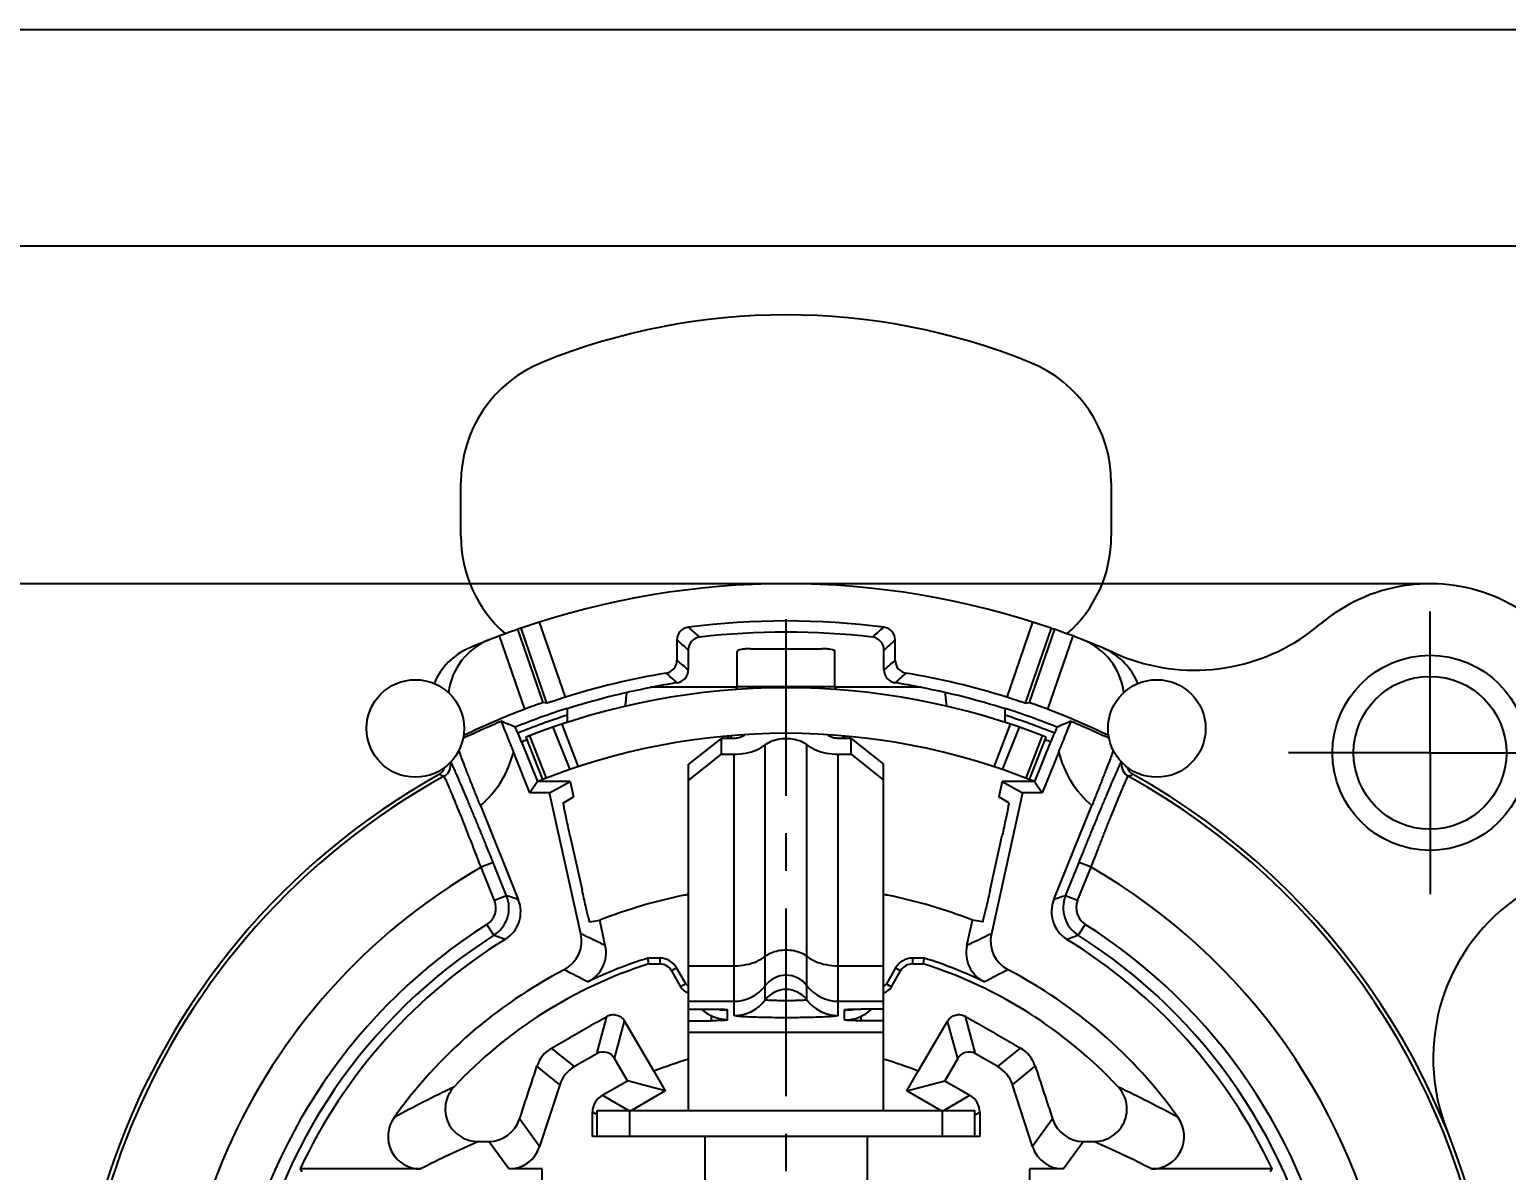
# Model space of a CAD drawing. Header units: millimetres. Extents: x 0 to 420, y 0 to 297.
# Drawn here: x 35.1 to 103.2, y 244.4 to 297 of the extents above; entities that cross this region are included whole.
import ezdxf

# ---------------------------------------------------------------- set-up
doc = ezdxf.new("R2010")
doc.units = ezdxf.units.MM
doc.header["$LTSCALE"] = 23.1
doc.linetypes.add('CENTER', pattern=[0.6, 0.375, -0.075, 0.075, -0.075])
doc.layers.get('0').update_dxf_attribs({"linetype": 'CONTINUOUS'})
for name, color, linetype in [('AUSFORMSCHRAEGEN', 7, 'CONTINUOUS'), ('BEZUGSACHSEN', 7, 'CONTINUOUS'), ('KANTENFASEN', 7, 'CONTINUOUS'), ('RUNDUNGEN', 7, 'CONTINUOUS'), ('ZEICHNUNGSBEMASSUNGEN', 7, 'CONTINUOUS')]:
    doc.layers.add(name, color=color, linetype=linetype)
doc.styles.get("Standard").update_dxf_attribs({"font": 'txt', "width": 0.7})
doc.dimstyles.new('DIMSTYLE_4', dxfattribs={"dimtxt": 3.5, "dimasz": 3.5, "dimexe": 0.18, "dimexo": 0.0625, "dimgap": 0.09, "dimtad": 1, "dimdec": 4, "dimlfac": 0.333333, "dimdsep": 46, "dimtxsty": 'STANDARD', "dimblk": '_FILLED', "dimblk1": '_FILLED', "dimblk2": '_FILLED', "dimcen": 0.09, "dimclrt": 5, "dimadec": 0, "dimazin": 0, "dimtp": 0.2, "dimtm": 0.2, "dimtfac": 1, "dimtdec": 4, "dimtofl": 0, "dimtmove": 0, "dimatfit": 3, "dimldrblk": '_FILLED', "dimfxl": 1, "dimtolj": 1, "dimarcsym": 0})

# ---------------------------------------------------------------- blocks, each defined once
blk = doc.blocks.new('_FILLED')
at = {"color": 0, "linetype": 'BYBLOCK'}
blk.add_solid([(0, 0), (-1, 0.125), (-1, -0.125)], dxfattribs=at)
blk = doc.blocks.new('*D18')
at = {"layer": 'ZEICHNUNGSBEMASSUNGEN', "color": 2, "linetype": 'CONTINUOUS'}
for p, q in [((107.501, 263.63), (107.501, 175.403)), ((32.501, 204.23), (32.501, 175.403)), ((32.501, 176.903), (70.001, 176.903)), ((107.501, 176.903), (70.001, 176.903))]:
    blk.add_line(p, q, dxfattribs=at)
at = {"layer": 'ZEICHNUNGSBEMASSUNGEN', "color": 2, "linetype": 'CONTINUOUS', "xscale": 3.5, "yscale": 3.5, "zscale": 3.5, "rotation": 180}
blk.add_blockref('_FILLED', (32.501, 176.903), dxfattribs=at)
at = {"layer": 'ZEICHNUNGSBEMASSUNGEN', "color": 2, "linetype": 'CONTINUOUS', "xscale": 3.5, "yscale": 3.5, "zscale": 3.5}
blk.add_blockref('_FILLED', (107.501, 176.903), dxfattribs=at)
at = {"layer": 'ZEICHNUNGSBEMASSUNGEN', "color": 5, "linetype": 'CONTINUOUS', "insert": (66.599, 181.309), "char_height": 3.5, "width": 22, "attachment_point": 2, "line_spacing_factor": 0.9}
blk.add_mtext('\\Q15.0;25{\\Ftxt.shx;\\W1.000000;\\H3.500000; }[.984]', dxfattribs=at)
blk = doc.blocks.new('*D19')
at = {"layer": 'ZEICHNUNGSBEMASSUNGEN', "color": 2, "linetype": 'CONTINUOUS'}
for p, q in [((99.701, 271.43), (23.889, 271.43)), ((25.389, 271.43), (25.389, 233.93)), ((25.389, 196.43), (25.389, 233.93)), ((40.301, 196.43), (23.889, 196.43))]:
    blk.add_line(p, q, dxfattribs=at)
at = {"layer": 'ZEICHNUNGSBEMASSUNGEN', "color": 2, "linetype": 'CONTINUOUS', "xscale": 3.5, "yscale": 3.5, "zscale": 3.5}
for p, rotation in [((25.389, 271.43), 90), ((25.389, 196.43), 270)]:
    blk.add_blockref('_FILLED', p, dxfattribs=dict(at, rotation=rotation))
at = {"layer": 'ZEICHNUNGSBEMASSUNGEN', "color": 5, "linetype": 'CONTINUOUS', "insert": (20.984, 234.564), "char_height": 3.5, "width": 22, "attachment_point": 2, "rotation": 90, "line_spacing_factor": 0.9}
blk.add_mtext('\\Q15.0;25{\\Ftxt.shx;\\W1.000000;\\H3.500000; }[.984]', dxfattribs=at)

msp = doc.modelspace()

# ---------------------------------------------------------------- linework, layer by layer
at = {"color": 7, "linetype": 'CONTINUOUS'}
for p, q in [((0, 297), (420, 297)), ((410, 287), (12.5, 287)), ((55.00121, 273.63396), (55.00121, 276.08255)), ((85.00121, 276.08255), (85.00121, 273.63396)), ((67.29512, 264.40619), (67.29651, 264.30516)), ((72.7059, 264.29598), (72.70712, 264.39966)), ((65.50121, 247.13029), (65.50121, 253.80722)), ((74.50121, 247.13029), (74.50121, 253.80722)), ((65.50121, 251.8097), (66.55121, 251.8097)), ((74.50121, 251.8097), (73.45121, 251.8097)), ((65.50121, 251.27164), (66.55121, 251.27164)), ((74.50121, 251.27164), (73.45121, 251.27164)), ((61.29119, 245.93029), (61.29119, 247.13029)), ((61.29137, 247.13029), (78.71104, 247.13029)), ((78.71122, 245.93029), (78.71122, 247.13029)), ((73.75121, 245.93029), (66.25121, 245.93029))]:
    msp.add_line(p, q, dxfattribs=at)
at = {"color": 9, "linetype": 'CONTINUOUS'}
for p, q in [((67.75121, 266.69261), (72.25121, 266.69261)), ((69.04121, 252.23304), (69.04121, 264.00378)), ((70.96121, 252.23304), (70.96121, 264.00378)), ((67.60121, 251.51373), (67.60121, 263.56547)), ((72.40121, 251.51373), (72.40121, 263.56547)), ((65.50121, 253.80722), (67.60121, 253.80722)), ((72.40121, 253.80722), (74.50121, 253.80722)), ((65.50121, 252.16802), (67.60121, 252.16802)), ((72.40121, 252.16802), (74.50121, 252.16802)), ((66.55121, 251.50356), (66.55121, 251.27164)), ((67.10243, 251.76585), (67.10607, 251.79888)), ((67.30121, 251.30435), (67.30121, 251.77699)), ((72.70121, 251.30435), (72.70121, 251.77699)), ((72.89999, 251.76585), (72.89641, 251.79888)), ((73.45121, 251.47153), (73.45121, 251.27164)), ((74.50121, 250.72858), (65.50121, 250.72858)), ((62.79119, 245.93029), (62.79119, 247.13029)), ((77.21122, 245.93029), (77.21122, 247.13029))]:
    msp.add_line(p, q, dxfattribs=at)
at = {"color": 7, "linetype": 'CONTINUOUS'}
for centre, radius, start, end in [((70.00121, 253.83396), 30, 67.9756872, 112.0243128), ((61.00121, 276.08255), 6, 112.0243128, 180), ((79.00121, 276.08255), 6, 0, 67.9756872), ((61.00121, 273.63396), 6, 180, 228.8271455), ((79.00121, 273.63396), 6, 311.1728545, 360), ((59.59959, 265.11303), 0.3, 342.1027847, 360), ((80.40283, 265.11303), 0.3, 180, 197.8974494), ((67.08536, 264.13849), 0.43341, 21.5750822, 28.772333), ((73.5796, 264.26597), 0.89882, 176.0763888, 178.0797818), ((67.30064, 253.13726), 1.80013, 227.5448514, 247.5270902), ((67.21259, 253.53173), 1.76931, 257.2901089, 266.4303252), ((72.70176, 253.10461), 1.80014, 269.9988425, 313.9389714), ((72.78972, 253.53222), 1.76981, 273.5722023, 282.7099822)]:
    msp.add_arc(centre, radius, start, end, dxfattribs=at)
at = {"color": 9, "linetype": 'CONTINUOUS'}
for centre, radius, start, end in [((67.60154, 253.96841), 1.80038, 269.9894161, 323.0962763), ((70.00121, 252.16621), 1.20069, 36.9126672, 143.0873328), ((72.40106, 253.96877), 1.80076, 216.9094133, 270.0048899), ((67.60145, 253.31431), 1.80058, 269.9921693, 323.0930146), ((70.00104, 251.51219), 1.20039, 36.9069862, 143.0930138), ((72.40096, 253.31431), 1.80058, 216.9069854, 270.0078307)]:
    msp.add_arc(centre, radius, start, end, dxfattribs=at)
at = {"color": 7, "linetype": 'CONTINUOUS'}
for points in [[(67.33221, 264.2932), (67.31794, 264.35439), (67.30468, 264.41569), (67.36062, 264.42321)], [(67.42284, 264.40339), (67.43967, 264.38966), (67.45369, 264.36818), (67.46526, 264.34711)], [(72.68787, 264.40925), (72.68799, 264.38169), (72.68477, 264.35478), (72.68288, 264.32747)]]:
    msp.add_open_spline(points, degree=3, dxfattribs=at)
for points, knots in [([(68.08121, 264.44209), (68.0414, 264.40978), (67.9454, 264.35515), (67.78136, 264.30695), (67.66232, 264.29598), (67.60121, 264.29598)], [0, 0, 0, 0, 0.30166569, 0.64040344, 1, 1, 1, 1]), ([(72.40121, 264.29598), (72.3401, 264.29598), (72.22105, 264.30695), (72.05702, 264.35515), (71.96101, 264.40978), (71.92121, 264.44209)], [0, 0, 0, 0, 0.35959656, 0.69833431, 1, 1, 1, 1]), ([(72.63594, 264.29601), (72.6327, 264.3262), (72.62815, 264.36584), (72.62268, 264.40535), (72.62132, 264.41479)], [0, 0, 0, 0, 0.76105405, 1, 1, 1, 1]), ([(67.60121, 263.56547), (67.78455, 263.56626), (68.14156, 263.59816), (68.63414, 263.7426), (68.9211, 263.90771), (69.04121, 264.00378)], [0, 0, 0, 0, 0.35959656, 0.69833431, 1, 1, 1, 1]), ([(69.04121, 264.00378), (69.12128, 264.06782), (69.31257, 264.17795), (69.64106, 264.27396), (70.00121, 264.30732), (70.36136, 264.27396), (70.68985, 264.17795), (70.88114, 264.06782), (70.96121, 264.00378)], [0, 0, 0, 0, 0.15083284, 0.32020172, 0.5, 0.67979828, 0.84916715, 1, 1, 1, 1]), ([(70.96121, 264.00378), (71.08132, 263.90771), (71.36828, 263.7426), (71.86086, 263.59816), (72.21787, 263.56626), (72.40121, 263.56547)], [0, 0, 0, 0, 0.30166569, 0.64040344, 1, 1, 1, 1]), ([(66.55121, 251.8097), (66.62822, 251.8097), (66.77689, 251.8094), (66.97388, 251.80258), (67.13318, 251.80269), (67.19558, 251.78982), (67.21854, 251.78791)], [0, 0, 0, 0, 0.34262011, 0.65562995, 0.89880426, 1, 1, 1, 1]), ([(66.61255, 251.47383), (66.64663, 251.45964), (66.71416, 251.43363), (66.81536, 251.40088), (66.91295, 251.37475), (67.0044, 251.35444), (67.08692, 251.33959), (67.14901, 251.33042), (67.19267, 251.32454), (67.22043, 251.32092), (67.24442, 251.31775), (67.26431, 251.31493), (67.27818, 251.31264), (67.28705, 251.31079), (67.29202, 251.30957), (67.29598, 251.30831), (67.29903, 251.30704), (67.30121, 251.30548), (67.30121, 251.30435)], [0, 0, 0, 0, 0.15552732, 0.30463863, 0.44783017, 0.58090361, 0.69916072, 0.80092699, 0.84525021, 0.88471783, 0.91885361, 0.94718321, 0.96932955, 0.97807683, 0.98529346, 0.99100581, 0.99526421, 1, 1, 1, 1]), ([(67.29978, 251.77699), (67.29978, 251.77616), (67.29849, 251.77489), (67.29644, 251.77382), (67.29265, 251.77234), (67.28614, 251.77072), (67.27101, 251.76801), (67.24524, 251.76534), (67.20654, 251.76332), (67.15774, 251.7631), (67.12196, 251.76461), (67.10243, 251.76585)], [0, 0, 0, 0, 0.01243939, 0.02263874, 0.03602374, 0.07288687, 0.12364635, 0.26678785, 0.46199769, 0.70587659, 1, 1, 1, 1]), ([(67.21854, 251.78791), (67.23194, 251.78679), (67.26114, 251.78586), (67.30121, 251.7896), (67.30121, 251.77699)], [0, 0, 0, 0, 0.51266145, 1, 1, 1, 1]), ([(72.70121, 251.77699), (72.70121, 251.7896), (72.74127, 251.78586), (72.77048, 251.78679), (72.78387, 251.78791)], [0, 0, 0, 0, 0.48733854, 1, 1, 1, 1]), ([(72.89999, 251.76585), (72.88077, 251.76463), (72.84536, 251.76313), (72.79681, 251.7633), (72.7579, 251.76529), (72.73179, 251.76796), (72.71642, 251.77068), (72.70983, 251.77231), (72.706, 251.7738), (72.70393, 251.77488), (72.70264, 251.77615), (72.70264, 251.77699)], [0, 0, 0, 0, 0.28942796, 0.53240124, 0.72942069, 0.87496424, 0.92646846, 0.96373581, 0.97722975, 0.9874951, 1, 1, 1, 1]), ([(72.78387, 251.78791), (72.80684, 251.78982), (72.86924, 251.80269), (73.02854, 251.80258), (73.22553, 251.8094), (73.3742, 251.8097), (73.45121, 251.8097)], [0, 0, 0, 0, 0.10119574, 0.34437005, 0.65737989, 1, 1, 1, 1]), ([(67.30121, 251.30435), (67.30121, 251.29174), (67.22593, 251.29877), (67.14748, 251.27864), (66.97388, 251.27876), (66.77689, 251.27194), (66.62822, 251.27164), (66.55121, 251.27164)], [0, 0, 0, 0, 0.05031816, 0.19399811, 0.41206445, 0.69275574, 1, 1, 1, 1]), ([(73.45121, 251.27164), (73.37395, 251.27164), (73.22569, 251.27194), (73.02839, 251.27877), (72.85502, 251.27854), (72.77611, 251.29875), (72.70121, 251.29166), (72.70121, 251.30435)], [0, 0, 0, 0, 0.30821429, 0.58632045, 0.80718207, 0.94936742, 1, 1, 1, 1])]:
    msp.add_open_spline(points, degree=3, knots=knots, dxfattribs=at)
at = {"color": 9, "linetype": 'CONTINUOUS'}
for points, knots in [([(67.60121, 253.80722), (67.78455, 253.80722), (68.14167, 253.84012), (68.63377, 253.98472), (68.92179, 254.1486), (69.04121, 254.24553)], [0, 0, 0, 0, 0.35959656, 0.69833431, 1, 1, 1, 1]), ([(69.04121, 254.24553), (69.12082, 254.31015), (69.31281, 254.41941), (69.64099, 254.51581), (70.00121, 254.54903), (70.36143, 254.51581), (70.68961, 254.41941), (70.8816, 254.31015), (70.96121, 254.24553)], [0, 0, 0, 0, 0.15083284, 0.32020172, 0.5, 0.67979828, 0.84916715, 1, 1, 1, 1]), ([(70.96121, 254.24553), (71.08063, 254.1486), (71.36864, 253.98472), (71.86074, 253.84012), (72.21787, 253.80722), (72.40121, 253.80722)], [0, 0, 0, 0, 0.30166569, 0.64040344, 1, 1, 1, 1]), ([(70.96121, 252.23304), (70.96121, 252.2168), (70.86534, 252.22586), (70.76433, 252.20001), (70.54246, 252.20029), (70.28966, 252.19155), (70.00121, 252.19097), (69.71276, 252.19155), (69.45995, 252.20029), (69.23809, 252.20001), (69.13708, 252.22586), (69.04121, 252.2168), (69.04121, 252.23304)], [0, 0, 0, 0, 0.02531629, 0.09640896, 0.20683977, 0.34589285, 0.5, 0.65410715, 0.79316023, 0.90359104, 0.97468371, 1, 1, 1, 1]), ([(72.40121, 251.51373), (72.40121, 251.49222), (72.28005, 251.49059), (72.14214, 251.45849), (71.84029, 251.44773), (71.47492, 251.42917), (71.02446, 251.41837), (70.52656, 251.41062), (70.00121, 251.40823), (69.47586, 251.41062), (68.97796, 251.41837), (68.52749, 251.42917), (68.16212, 251.44773), (67.86027, 251.45849), (67.72237, 251.49059), (67.60121, 251.49222), (67.60121, 251.51373)], [0, 0, 0, 0, 0.0134035, 0.05056068, 0.1100988, 0.18911408, 0.28367646, 0.38906229, 0.5, 0.61093771, 0.71632354, 0.81088592, 0.8899012, 0.94943932, 0.9865965, 1, 1, 1, 1])]:
    msp.add_open_spline(points, degree=3, knots=knots, dxfattribs=at)
at = {"layer": 'AUSFORMSCHRAEGEN', "color": 7, "linetype": 'CONTINUOUS'}
for p, q in [((67.75121, 266.65212), (63.75268, 266.65212)), ((76.24974, 266.65212), (72.25121, 266.65212)), ((57.79959, 264.13036), (58.53825, 262.30212)), ((82.20283, 264.13036), (81.46417, 262.30212)), ((58.53825, 262.30212), (58.18772, 261.78243)), ((60.03941, 262.30212), (58.53825, 262.30212)), ((59.08993, 261.78243), (60.03941, 262.30212)), ((60.03941, 262.30212), (60.19454, 261.60237)), ((79.96301, 262.30212), (79.80788, 261.60237)), ((81.46417, 262.30212), (79.96301, 262.30212)), ((79.96301, 262.30212), (80.91248, 261.78243)), ((81.46417, 262.30212), (81.8147, 261.78243)), ((59.08993, 261.78243), (58.18772, 261.78243)), ((81.8147, 261.78243), (80.91248, 261.78243)), ((64.17565, 254.15774), (63.62701, 254.15774)), ((63.66787, 253.893), (63.62701, 254.15774)), ((76.37541, 254.15774), (75.82677, 254.15774)), ((76.33455, 253.893), (76.37541, 254.15774)), ((63.66787, 253.893), (64.17565, 253.89211)), ((64.71684, 253.57695), (65.13647, 252.84029)), ((65.37312, 252.97691), (64.94922, 253.71112)), ((75.05319, 253.71112), (74.6293, 252.97691)), ((74.86595, 252.84029), (75.28558, 253.57695)), ((75.82677, 253.89211), (76.33455, 253.893)), ((63.90479, 248.93941), (64.42967, 248.03029)), ((75.57275, 248.03029), (76.09763, 248.93941)), ((64.42967, 248.03029), (62.68071, 248.49893)), ((75.57275, 248.03029), (77.32171, 248.49893)), ((66.25121, 245.93029), (61.07088, 245.93029)), ((66.25121, 245.93029), (66.25121, 243.29087)), ((73.75121, 243.29087), (73.75121, 245.93029)), ((78.93154, 245.93029), (73.75121, 245.93029)), ((47.58347, 244.43029), (47.67022, 244.29414)), ((58.75121, 240.91436), (58.75121, 244.43029)), ((81.25121, 240.91436), (81.25121, 244.43029)), ((92.41894, 244.43029), (92.3322, 244.29414))]:
    msp.add_line(p, q, dxfattribs=at)
at = {"layer": 'AUSFORMSCHRAEGEN', "color": 9, "linetype": 'CONTINUOUS'}
for p, q in [((64.17565, 254.15774), (64.17565, 253.89211)), ((75.82677, 254.15774), (75.82677, 253.89211)), ((64.94922, 253.71112), (64.71684, 253.57695)), ((75.05319, 253.71112), (75.28558, 253.57695)), ((65.37312, 252.97691), (65.13647, 252.84029)), ((74.6293, 252.97691), (74.86595, 252.84029))]:
    msp.add_line(p, q, dxfattribs=at)
at = {"layer": 'AUSFORMSCHRAEGEN', "color": 7, "linetype": 'CONTINUOUS'}
for centre, radius, start, end in [((70.00121, 233.93029), 33.3, 100.810841, 107.6590422), ((70.00121, 233.93029), 33.3, 72.3409578, 79.189159), ((70.00121, 233.93029), 32.57183, 111.5299946, 112.0230266), ((70.00121, 233.93029), 32.57183, 67.9769734, 68.4700054), ((64.17565, 253.2645), 0.89325, 30, 90), ((75.82677, 253.2645), 0.89325, 90, 150), ((64.17461, 253.26808), 0.62403, 29.6675356, 89.904378), ((75.82782, 253.26806), 0.62405, 90.0962905, 150.331795), ((65.63942, 253.1267), 0.57879, 209.6604079, 256.136955), ((65.63877, 253.13029), 0.30675, 210, 243.2855411), ((74.36364, 253.13029), 0.30675, 296.7144589, 330), ((74.36302, 253.12667), 0.57875, 283.8611111, 330.3410977), ((70.00121, 233.93029), 16.2, 106.1289778, 112.1060557), ((70.00121, 233.93029), 16.2, 67.8939443, 73.8710222)]:
    msp.add_arc(centre, radius, start, end, dxfattribs=at)
at = {"layer": 'BEZUGSACHSEN', "color": 7, "linetype": 'CENTER'}
for p, q in [((70.00121, 233.93029), (70.00121, 269.79679)), ((99.70121, 263.63029), (99.70121, 270.15529)), ((99.70121, 263.63029), (93.17621, 263.63029)), ((99.70121, 263.63029), (106.22621, 263.63029)), ((99.70121, 263.63029), (99.70121, 257.10529))]:
    msp.add_line(p, q, dxfattribs=at)
at = {"layer": 'BEZUGSACHSEN', "color": 7, "linetype": 'CONTINUOUS'}
for centre, radius in [((99.70121, 263.63029), 4.5), ((99.70121, 263.63029), 3.525), ((52.90121, 264.75484), 2.25), ((87.10121, 264.75484), 2.25)]:
    msp.add_circle(centre, radius, dxfattribs=at)
for centre, radius, start, end in [((56.55353, 265.7005), 3.00092, 112.9510032, 157.908489), ((57.40925, 266.04974), 3.00048, 111.4043964, 173.1862604), ((82.5931, 266.04969), 3.00056, 6.8145189, 68.5948193), ((83.44914, 265.70215), 2.99931, 61.4319647, 67.0529184), ((83.4514, 265.70499), 2.99573, 40.6831293, 61.4440644), ((83.44849, 265.7007), 3.00084, 22.0850699, 40.6863701), ((53.69799, 263.15726), 0.60006, 299.1588939, 341.4948012), ((86.3043, 263.15717), 0.59992, 198.4997116, 240.8479036)]:
    msp.add_arc(centre, radius, start, end, dxfattribs=at)
at = {"layer": 'BEZUGSACHSEN', "color": 9, "linetype": 'CONTINUOUS'}
for centre, radius, start, end in [((53.93024, 263.07499), 0.60012, 298.8906649, 11.1577091), ((86.07219, 263.075), 0.60013, 168.8429369, 241.1086891)]:
    msp.add_arc(centre, radius, start, end, dxfattribs=at)
for points, knots in [([(56.48976, 258.57542), (56.43935, 258.7002), (56.32842, 258.97422), (56.14951, 259.41428), (55.9495, 259.90371), (55.73843, 260.41715), (55.52694, 260.92812), (55.32516, 261.41176), (55.14166, 261.84756), (54.98195, 262.22274), (54.84814, 262.5329), (54.7397, 262.78007), (54.65483, 262.96933), (54.59107, 263.10717), (54.55471, 263.18236), (54.53941, 263.2125)], [0, 0, 0, 0, 0.0802499, 0.17627651, 0.28326187, 0.3955266, 0.50729622, 0.61301972, 0.70801538, 0.78925694, 0.85616636, 0.90944242, 0.95020164, 0.979846, 1, 1, 1, 1]), ([(83.51265, 258.57542), (83.57026, 258.71801), (83.69657, 259.02995), (83.89912, 259.5277), (84.12263, 260.07376), (84.35389, 260.63493), (84.5794, 261.17783), (84.78722, 261.67357), (84.96897, 262.10237), (85.12084, 262.45594), (85.24289, 262.73536), (85.33731, 262.9468), (85.40718, 263.09843), (85.44661, 263.18018), (85.46301, 263.2125)], [0, 0, 0, 0, 0.09170046, 0.20067803, 0.32043949, 0.4435356, 0.56260518, 0.67098685, 0.76406443, 0.84031728, 0.90044762, 0.94588199, 0.97839145, 1, 1, 1, 1])]:
    msp.add_open_spline(points, degree=3, knots=knots, dxfattribs=at)
at = {"layer": 'KANTENFASEN', "color": 7, "linetype": 'CONTINUOUS'}
for p, q in [((67.00121, 264.29598), (65.50121, 263.10595)), ((67.00121, 264.29598), (67.00121, 263.56547)), ((67.60121, 264.29598), (67.00121, 264.29598)), ((73.00121, 264.29598), (72.40121, 264.29598)), ((73.00121, 263.56547), (73.00121, 264.29598)), ((73.00121, 264.29598), (74.50121, 263.10595)), ((67.00121, 263.56547), (65.50121, 262.37544)), ((65.50121, 253.80722), (65.50121, 263.10595)), ((67.00121, 263.56547), (67.60121, 263.56547)), ((72.40121, 263.56547), (73.00121, 263.56547)), ((73.00121, 263.56547), (74.50121, 262.37544)), ((74.50121, 253.80722), (74.50121, 263.10595))]:
    msp.add_line(p, q, dxfattribs=at)
at = {"layer": 'RUNDUNGEN', "color": 7, "linetype": 'CONTINUOUS'}
for p, q in [((57.77781, 269.38221), (57.62641, 269.32965)), ((82.22461, 269.38221), (82.37601, 269.32965)), ((64.96843, 268.83272), (64.96843, 267.8992)), ((68.35121, 268.43029), (71.65121, 268.43029)), ((75.03398, 267.8992), (75.03398, 268.83272)), ((65.48812, 268.37182), (65.48812, 267.4557)), ((67.75121, 266.69261), (67.75121, 268.30863)), ((72.25121, 266.69261), (72.25121, 268.30863)), ((74.5143, 267.4557), (74.5143, 268.37182)), ((85.72399, 267.657), (85.72362, 267.65743)), ((58.96923, 265.92208), (58.79176, 265.94523)), ((81.03319, 265.92208), (81.21066, 265.94523)), ((59.89959, 265.67761), (59.89959, 265.11303)), ((80.10283, 265.11303), (80.10283, 265.67761)), ((57.62117, 264.53701), (57.78745, 264.12546)), ((58.00069, 264.34867), (58.77137, 262.39519)), ((81.23105, 262.39519), (82.00173, 264.34867)), ((82.21497, 264.12546), (82.38124, 264.53701)), ((58.18772, 261.78243), (57.42371, 263.67341)), ((82.57871, 263.67341), (81.8147, 261.78243)), ((60.53224, 255.27662), (59.08993, 261.78243)), ((59.72817, 261.32249), (60.19454, 261.60237)), ((80.91248, 261.78243), (79.47018, 255.27662)), ((80.27424, 261.32249), (79.80788, 261.60237)), ((55.89845, 261.19969), (57.65037, 256.86356)), ((82.35205, 256.86356), (84.10397, 261.19969)), ((60.03162, 259.83319), (60.59268, 257.30241)), ((79.40974, 257.30241), (79.9708, 259.83319)), ((60.94654, 255.82677), (61.40278, 255.91041)), ((61.66273, 254.73784), (61.40278, 255.91041)), ((78.33969, 254.73784), (78.59964, 255.91041)), ((79.05587, 255.82677), (78.59964, 255.91041)), ((62.54877, 251.25612), (63.90479, 248.93941)), ((76.09763, 248.93941), (77.45365, 251.25612)), ((61.2665, 249.74859), (60.23745, 249.15446)), ((62.68071, 248.49893), (62.08599, 249.529)), ((77.91643, 249.529), (77.32171, 248.49893)), ((79.76497, 249.15446), (78.73592, 249.74859)), ((59.56097, 248.31908), (58.63415, 245.46661)), ((61.52081, 247.82926), (62.68071, 248.49893)), ((64.42967, 248.03029), (62.87082, 247.13029)), ((77.13159, 247.13029), (75.57275, 248.03029)), ((77.32171, 248.49893), (78.48161, 247.82926)), ((81.36827, 245.46661), (80.44145, 248.31908)), ((61.07088, 245.93029), (61.07088, 247.04995)), ((78.93154, 247.04995), (78.93154, 245.93029)), ((55.80753, 245.69718), (56.28574, 245.69937)), ((83.71667, 245.69937), (84.19488, 245.69718)), ((53.13994, 244.43029), (47.58347, 244.43029)), ((58.75121, 244.43029), (57.20778, 244.43029)), ((82.79464, 244.43029), (81.25121, 244.43029)), ((92.41894, 244.43029), (86.86247, 244.43029))]:
    msp.add_line(p, q, dxfattribs=at)
at = {"layer": 'RUNDUNGEN', "color": 9, "linetype": 'CONTINUOUS'}
for p, q in [((58.79176, 265.94523), (57.62641, 269.32965)), ((58.96923, 265.92208), (57.77781, 269.38221)), ((59.82634, 266.19682), (58.63204, 269.66532)), ((81.37038, 269.66532), (80.17608, 266.19682)), ((82.22461, 269.38221), (81.03319, 265.92208)), ((82.37601, 269.32965), (81.21066, 265.94523)), ((57.94381, 265.64387), (56.78046, 269.02248)), ((83.22195, 269.02248), (82.0586, 265.64387)), ((58.17056, 264.41514), (58.92878, 262.45679)), ((59.23604, 264.80749), (60.02004, 262.85669)), ((59.65325, 264.9498), (60.40713, 262.98737)), ((79.59529, 262.98737), (80.34917, 264.9498)), ((79.98238, 262.85669), (80.76638, 264.80749)), ((81.07364, 262.45679), (81.83186, 264.41514)), ((56.48976, 258.57542), (55.93354, 258.35069)), ((56.55421, 256.81449), (55.93354, 258.35069)), ((57.11043, 257.03922), (56.48976, 258.57542)), ((82.89199, 257.03922), (83.51265, 258.57542)), ((83.44821, 256.81449), (84.06888, 258.35069)), ((84.06888, 258.35069), (83.51265, 258.57542)), ((57.11043, 257.03922), (56.55421, 256.81449)), ((83.44821, 256.81449), (82.89199, 257.03922)), ((56.52238, 255.21039), (56.20138, 255.71719)), ((83.80104, 255.71719), (83.48003, 255.21039)), ((61.2665, 249.74859), (61.72811, 251.47132)), ((78.73592, 249.74859), (78.27431, 251.47132)), ((62.08599, 249.529), (62.54877, 251.25612)), ((77.91643, 249.529), (77.45365, 251.25612)), ((60.23745, 249.15446), (59.18754, 250.00467)), ((79.76497, 249.15446), (80.81488, 250.00467)), ((59.56097, 248.31908), (58.50962, 249.17044)), ((80.44145, 248.31908), (81.49279, 249.17044)), ((62.73146, 247.13029), (61.52081, 247.82926)), ((77.27096, 247.13029), (78.48161, 247.82926)), ((58.63415, 245.46661), (57.7107, 246.73762)), ((61.29119, 246.92276), (61.07088, 247.04995)), ((78.71122, 246.92276), (78.93154, 247.04995)), ((82.29171, 246.73762), (81.36827, 245.46661)), ((57.20778, 244.43029), (56.28574, 245.69937)), ((83.71667, 245.69937), (82.79464, 244.43029))]:
    msp.add_line(p, q, dxfattribs=at)
at = {"layer": 'RUNDUNGEN', "color": 7, "linetype": 'CONTINUOUS'}
for centre, radius, start, end in [((70.00121, 233.93029), 37.5, 70.9764165, 109.0235835), ((99.70121, 263.63029), 7.8, 302.9908935, 130.2928957), ((70.00121, 233.93029), 37.5, 109.2684471, 112.9417279), ((65.5684, 268.83273), 0.59997, 97.2374838, 180.0006395), ((70.00121, 233.93029), 35.78278, 82.761877, 97.2381233), ((70.00121, 233.93029), 35.26309, 83.5180711, 96.481929), ((74.43401, 268.83273), 0.59997, 359.9993629, 82.7625279), ((70.00121, 233.93029), 37.5, 66.1043116, 70.7315529), ((88.83703, 276.44391), 8.99937, 251.04697, 310.2937353), ((66.08809, 268.37183), 0.59997, 96.4812705, 180.0006644), ((73.91433, 268.37183), 0.59997, 359.9993367, 83.5187344), ((64.36846, 267.89919), 0.59997, 279.4145879, 0.0005753), ((75.63395, 267.89919), 0.59997, 179.9994247, 260.5854121), ((88.83574, 276.44271), 8.9978, 246.1075275, 250.5616581), ((88.84404, 276.46518), 9.02175, 250.5594351, 251.0487149), ((70.00121, 233.93029), 33.83278, 99.4151632, 107.502052), ((64.88815, 267.45569), 0.59997, 278.6709455, 0.0005965), ((75.11427, 267.45569), 0.59997, 179.9994035, 261.3290545), ((70.00121, 233.93029), 33.83278, 72.497948, 80.5848368), ((70.00121, 233.93029), 32.7, 68.47, 111.53), ((70.00121, 233.93029), 33.31309, 98.671542, 100.81099), ((70.00121, 233.93029), 33.31309, 79.18901, 81.328458), ((70.00121, 233.93029), 33.92833, 110.8166351, 116.0022737), ((20.32918, 177.17037), 95.20285, 67.0140601, 67.4420666), ((70.00121, 233.93029), 33.31569, 107.6504546, 112.0269757), ((70.00121, 233.93029), 33.31569, 67.9730243, 72.3495454), ((70.00121, 233.93029), 33.92833, 63.9977263, 69.1833649), ((119.76573, 176.95004), 95.4418, 112.5584688, 112.9854038), ((70.00121, 233.93029), 30.6, 67.9999586, 112.0000414), ((70.00121, 233.93029), 32.8665, 119.1533003, 201.8905643), ((70.00121, 233.93029), 32.8665, 311.3272939, 60.8466997), ((56.25988, 256.3017), 1.4997, 301.5577172, 22.0021457), ((70.00121, 233.93029), 23.60209, 101.4386582, 111.3650021), ((65.43959, 256.47282), 0.60265, 84.1282071, 101.3997904), ((74.56283, 256.47274), 0.60273, 78.6016151, 95.8720771), ((70.00121, 233.93029), 23.60209, 68.6349979, 78.5613418), ((83.74253, 256.3017), 1.4997, 157.997854, 238.4422831), ((108.84859, 249.5395), 8.99956, 122.990364, 201.8910938), ((70.00121, 233.93029), 24.7549, 121.5598629, 154.9025879), ((59.06808, 254.95198), 1.49971, 297.4768353, 12.5016728), ((80.93433, 254.95198), 1.49971, 167.4983215, 242.5231704), ((70.00121, 233.93029), 24.7549, 25.0974121, 58.4401371), ((60.19858, 254.4132), 1.49971, 295.5729709, 12.5018109), ((70.00121, 233.93029), 21.20802, 107.4910048, 115.5747815), ((70.00121, 233.93029), 21.20802, 64.4252185, 72.5089952), ((79.80384, 254.4132), 1.49971, 167.4981949, 244.4270233), ((70.00121, 233.93029), 22.1951, 117.4785081, 144.5614241), ((70.00121, 233.93029), 20.94328, 107.6020786, 137.0356526), ((70.00121, 233.93029), 20.94328, 42.9643474, 72.3979214), ((70.00121, 233.93029), 22.1951, 35.4385759, 62.5214919), ((59.94204, 248.69896), 1.50803, 120.0215968, 161.7810529), ((80.06081, 248.69932), 1.50749, 18.2113384, 59.9860166), ((53.13944, 245.92981), 1.49949, 144.5422995, 270.0191241), ((56.27687, 247.20838), 1.50911, 270.3370537, 341.8237067), ((83.72555, 247.20838), 1.50911, 198.1763372, 269.6629398), ((86.86297, 245.92981), 1.49949, 269.980876, 35.4577003)]:
    msp.add_arc(centre, radius, start, end, dxfattribs=at)
at = {"layer": 'RUNDUNGEN', "color": 9, "linetype": 'CONTINUOUS'}
for centre, radius, start, end in [((-5.34033, 187.65286), 108.18731, 48.7303826, 49.1010501), ((145.34275, 187.65286), 108.18731, 130.8989499, 131.2696174), ((-4.53006, 189.94659), 105.13354, 48.2414693, 48.6200264), ((144.53248, 189.94659), 105.13354, 131.3799737, 131.7585307), ((-3.20323, 187.49095), 105.41756, 49.3367492, 49.7080793), ((143.03242, 187.69393), 105.15072, 130.291449, 130.6637215), ((-2.31929, 189.90223), 102.23454, 48.8319652, 49.2120381), ((142.15093, 190.09883), 101.97413, 130.7874761, 131.1685196), ((70.00121, 233.93029), 33.0157, 107.8161809, 112.022717), ((70.00121, 233.93029), 33.0157, 67.977283, 72.1838191), ((52.90121, 264.75484), 4.65, 310.1333222, 346.5519003), ((87.10121, 264.75484), 4.65, 193.4480997, 229.8666778), ((70.00121, 233.93029), 32.68185, 118.8729059, 196.0795583), ((20.6689, 170.76815), 97.72162, 69.9197951, 70.0631972), ((119.349, 170.72561), 97.76689, 109.9368316, 110.0801673), ((70.00121, 233.93029), 32.68185, 311.6152687, 61.1270941), ((70.00121, 233.93029), 28.18254, 119.9446187, 192.3749874), ((70.00121, 233.93029), 28.18254, 320.3910115, 60.0553813), ((55.71966, 256.47746), 1.49994, 302.355585, 21.9945987), ((31.94496, 178.76963), 82.21575, 71.780514, 72.1762047), ((108.05746, 178.76963), 82.21574, 107.8237953, 108.2194861), ((84.28276, 256.47746), 1.49994, 158.0054018, 237.6444146), ((55.71984, 256.4774), 0.89989, 302.3513664, 21.9988172), ((84.28259, 256.4774), 0.8999, 158.001629, 237.6481874), ((70.00121, 233.93029), 25.78962, 122.3501836, 169.2809831), ((70.00121, 233.93029), 25.78962, 10.7190169, 57.6498164), ((70.00121, 233.93029), 25.18971, 122.3501836, 169.1537161), ((31.79468, 185.1649), 74.2821, 70.1279068, 70.555772), ((28.781, 187.19765), 75.11914, 64.0410141, 64.9962048), ((111.45167, 186.7145), 75.65434, 115.0071722, 115.9556056), ((108.20774, 185.1649), 74.2821, 109.444228, 109.8720932), ((70.00121, 233.93029), 25.18971, 10.8462839, 57.6498164), ((29.78278, 194.26613), 66.49576, 62.1508671, 63.2040473), ((110.4457, 193.82857), 66.98826, 116.7998227, 117.8452598), ((74.28303, 206.30332), 46.26167, 115.0774823, 118.9106471), ((65.71814, 206.30087), 46.26442, 61.0894694, 64.9224064), ((73.55108, 204.89987), 44.48892, 113.5051663, 117.3091159), ((66.45028, 204.89763), 44.49139, 62.6909921, 66.4947302)]:
    msp.add_arc(centre, radius, start, end, dxfattribs=at)
at = {"layer": 'RUNDUNGEN', "color": 7, "linetype": 'CONTINUOUS'}
for centre, major_axis, ratio, start_param, end_param in [((61.56639, 249.2288), (0.15534, 0.57973), 0.99969546, -0.78524587, 0.78524587), ((78.43603, 249.2288), (-0.15534, 0.57973), 0.99969546, -0.78524587, 0.78524587), ((60.98772, 247.85532), (-1.16592, 0.94415), 0.99982526, -0.36646068, 0.36646068), ((79.0147, 247.85532), (1.16592, 0.94415), 0.99982526, -0.36646068, 0.36646068), ((61.97102, 247.0498), (0.77958, -0.45009), 0.99979694, 2.61808181, 3.6651035), ((78.0314, 247.0498), (0.77958, 0.45009), 0.99979694, -0.52351084, 0.52351084), ((57.20745, 245.93052), (-0.88188, 1.21381), 0.99976733, -3.76980053, -2.51338477), ((82.79497, 245.93052), (0.88188, 1.21381), 0.99976733, -3.76980053, -2.51338477)]:
    msp.add_ellipse(centre, major_axis=major_axis, ratio=ratio, start_param=start_param, end_param=end_param, dxfattribs=at)
for points, knots in [([(68.35121, 268.43029), (68.28957, 268.43029), (68.17117, 268.42645), (68.00958, 268.41149), (67.87807, 268.38485), (67.7943, 268.36036), (67.75121, 268.32446), (67.75121, 268.30863)], [0, 0, 0, 0, 0.29421081, 0.56423046, 0.77698954, 0.92443417, 1, 1, 1, 1]), ([(72.25121, 268.30863), (72.25121, 268.32446), (72.20812, 268.36036), (72.12435, 268.38485), (71.99284, 268.41149), (71.83125, 268.42645), (71.71285, 268.43029), (71.65121, 268.43029)], [0, 0, 0, 0, 0.07556583, 0.22301046, 0.43576954, 0.70578919, 1, 1, 1, 1]), ([(62.58971, 265.77931), (62.59065, 265.78772), (62.59429, 265.82064), (62.60218, 265.89343), (62.61506, 266.01317), (62.63318, 266.18277), (62.64779, 266.31992), (62.6565, 266.40172), (62.65729, 266.40913)], [0, 0, 0, 0, 0.04010718, 0.15686908, 0.34675503, 0.6104473, 0.96468849, 1, 1, 1, 1]), ([(67.66751, 266.54691), (67.67916, 266.54775), (67.69199, 266.59276), (67.72779, 266.62814), (67.75121, 266.6718), (67.75121, 266.69261)], [0, 0, 0, 0, 0.20718796, 0.63087377, 1, 1, 1, 1]), ([(72.33468, 266.5472), (72.32315, 266.54802), (72.31037, 266.59287), (72.27462, 266.62813), (72.25121, 266.6718), (72.25121, 266.69261)], [0, 0, 0, 0, 0.20546372, 0.63006889, 1, 1, 1, 1]), ([(77.41271, 265.77931), (77.41177, 265.78772), (77.40813, 265.82065), (77.40023, 265.89344), (77.38735, 266.01318), (77.36924, 266.18279), (77.35462, 266.31994), (77.34591, 266.40173), (77.34513, 266.40913)], [0, 0, 0, 0, 0.04010919, 0.15687684, 0.34677216, 0.61047789, 0.96473914, 1, 1, 1, 1]), ([(58.79176, 265.94523), (58.7759, 265.94727), (58.72008, 265.91582), (58.60073, 265.88752), (58.41955, 265.81787), (58.1931, 265.73827), (58.02954, 265.67646), (57.94381, 265.64387)], [0, 0, 0, 0, 0.05329281, 0.19771367, 0.41779936, 0.69431621, 1, 1, 1, 1]), ([(59.82634, 266.19682), (59.73888, 266.16924), (59.57248, 266.11565), (59.34337, 266.04384), (59.16084, 265.97803), (59.04108, 265.95106), (58.98508, 265.91998), (58.96923, 265.92208)], [0, 0, 0, 0, 0.3056422, 0.58215874, 0.80225962, 0.94669467, 1, 1, 1, 1]), ([(81.03319, 265.92208), (81.01733, 265.91998), (80.96134, 265.95106), (80.84158, 265.97803), (80.65905, 266.04384), (80.42994, 266.11565), (80.26353, 266.16924), (80.17608, 266.19682)], [0, 0, 0, 0, 0.05330533, 0.19774038, 0.41784126, 0.6943578, 1, 1, 1, 1]), ([(82.0586, 265.64387), (81.97288, 265.67646), (81.80931, 265.73827), (81.58287, 265.81787), (81.40168, 265.88752), (81.28233, 265.91582), (81.22652, 265.94727), (81.21066, 265.94523)], [0, 0, 0, 0, 0.30568379, 0.58220064, 0.80228633, 0.94670719, 1, 1, 1, 1]), ([(55.10832, 264.31763), (55.10495, 264.30062), (55.22463, 264.3878), (55.32734, 264.40121), (55.61359, 264.55267), (55.9499, 264.69717), (56.37931, 264.89022), (56.68688, 265.02081), (56.85065, 265.08945)], [0, 0, 0, 0, 0.02729983, 0.1171245, 0.26892834, 0.47143, 0.72047146, 1, 1, 1, 1]), ([(56.85065, 265.08945), (56.94038, 264.86786), (57.13153, 264.3959), (57.32252, 263.92387), (57.42371, 263.67341)], [0, 0, 0, 0, 0.46949692, 1, 1, 1, 1]), ([(82.57871, 263.67341), (82.67889, 263.92138), (82.86987, 264.3934), (83.06103, 264.86536), (83.15177, 265.08945)], [0, 0, 0, 0, 0.52521433, 1, 1, 1, 1]), ([(83.15177, 265.08945), (83.31554, 265.02081), (83.6231, 264.89022), (84.05252, 264.69717), (84.38882, 264.55267), (84.67508, 264.40121), (84.77778, 264.3878), (84.89747, 264.30062), (84.8941, 264.31763)], [0, 0, 0, 0, 0.27952854, 0.52857, 0.73107166, 0.8828755, 0.97270017, 1, 1, 1, 1]), ([(57.62117, 264.53701), (57.60699, 264.57213), (57.5794, 264.63626), (57.54825, 264.72574), (57.51671, 264.77488), (57.51353, 264.81115), (57.50639, 264.81418)], [0, 0, 0, 0, 0.37876135, 0.70463172, 0.9224408, 1, 1, 1, 1]), ([(82.49603, 264.81418), (82.48889, 264.81115), (82.48571, 264.77488), (82.45417, 264.72574), (82.42301, 264.63626), (82.39543, 264.57213), (82.38124, 264.53701)], [0, 0, 0, 0, 0.07755915, 0.29536802, 0.62123843, 1, 1, 1, 1]), ([(55.89845, 261.19969), (55.82438, 261.38302), (55.67706, 261.74924), (55.46615, 262.28218), (55.27242, 262.77005), (55.12409, 263.17234), (54.99584, 263.47099), (54.96057, 263.64441), (54.90415, 263.72956), (54.91375, 263.74876)], [0, 0, 0, 0, 0.21702066, 0.43316575, 0.6295903, 0.79165385, 0.90792698, 0.97643887, 1, 1, 1, 1]), ([(85.08867, 263.74876), (85.09827, 263.72956), (85.04184, 263.64441), (85.00657, 263.47099), (84.87833, 263.17234), (84.73, 262.77006), (84.53627, 262.28218), (84.32536, 261.74925), (84.17803, 261.38302), (84.10397, 261.19969)], [0, 0, 0, 0, 0.02356155, 0.09207488, 0.20834806, 0.37040931, 0.56683145, 0.78297796, 1, 1, 1, 1]), ([(60.03162, 259.83319), (60.00358, 259.95968), (59.9499, 260.20659), (59.87247, 260.55784), (59.81633, 260.85586), (59.75295, 261.09758), (59.75785, 261.22498), (59.71325, 261.31336), (59.72817, 261.32249)], [0, 0, 0, 0, 0.25565691, 0.49952075, 0.7059919, 0.86459914, 0.96547805, 1, 1, 1, 1]), ([(80.27424, 261.32249), (80.28917, 261.31336), (80.24457, 261.22498), (80.24946, 261.09758), (80.18609, 260.85586), (80.12994, 260.55784), (80.05251, 260.20659), (79.99884, 259.95968), (79.9708, 259.83319)], [0, 0, 0, 0, 0.03452195, 0.13540086, 0.2940081, 0.50047925, 0.74434309, 1, 1, 1, 1]), ([(60.94654, 255.82677), (60.93001, 255.82358), (60.93191, 255.93304), (60.87493, 256.03365), (60.82995, 256.28506), (60.7551, 256.57607), (60.67667, 256.92854), (60.62084, 257.1754), (60.59268, 257.30241)], [0, 0, 0, 0, 0.03328037, 0.13345676, 0.2918812, 0.49844292, 0.74286558, 1, 1, 1, 1]), ([(79.40974, 257.30241), (79.38158, 257.1754), (79.32575, 256.92854), (79.24731, 256.57607), (79.17247, 256.28506), (79.12749, 256.03365), (79.07051, 255.93304), (79.07241, 255.82358), (79.05587, 255.82677)], [0, 0, 0, 0, 0.25713442, 0.50155708, 0.7081188, 0.86654324, 0.96671963, 1, 1, 1, 1]), ([(59.18754, 250.00467), (59.46973, 250.16775), (60.03427, 250.49388), (60.88113, 250.98277), (61.44582, 251.30853), (61.72811, 251.47132)], [0, 0, 0, 0, 0.33331454, 0.66674897, 1, 1, 1, 1]), ([(61.72811, 251.47132), (61.79473, 251.50975), (61.94537, 251.56162), (62.18389, 251.54827), (62.40126, 251.44475), (62.50906, 251.32397), (62.54877, 251.25612)], [0, 0, 0, 0, 0.24669591, 0.49657453, 0.7478377, 1, 1, 1, 1]), ([(77.45365, 251.25612), (77.4932, 251.3237), (77.6006, 251.44423), (77.81753, 251.54802), (78.05637, 251.5618), (78.20745, 251.50988), (78.27431, 251.47132)], [0, 0, 0, 0, 0.25115828, 0.50215896, 0.7524448, 1, 1, 1, 1]), ([(78.27431, 251.47132), (78.5566, 251.30853), (79.12129, 250.98277), (79.96814, 250.49388), (80.53269, 250.16775), (80.81488, 250.00467)], [0, 0, 0, 0, 0.33325142, 0.66668538, 1, 1, 1, 1]), ([(57.7107, 246.73762), (57.79816, 247.0042), (57.97424, 247.54078), (58.24055, 248.35173), (58.41943, 248.89607), (58.50962, 249.17044)], [0, 0, 0, 0, 0.32870287, 0.66163142, 1, 1, 1, 1]), ([(81.49279, 249.17044), (81.58319, 248.89544), (81.76228, 248.35047), (82.02859, 247.53953), (82.20447, 247.00358), (82.29171, 246.73762)], [0, 0, 0, 0, 0.33914998, 0.6720644, 1, 1, 1, 1]), ([(54.67538, 248.20404), (54.57886, 248.10042), (54.41252, 247.86117), (54.27687, 247.44475), (54.26868, 246.99859), (54.39427, 246.56599), (54.64236, 246.19095), (54.98354, 245.90731), (55.38178, 245.73437), (55.66758, 245.69653), (55.80753, 245.69718)], [0, 0, 0, 0, 0.12218838, 0.24742937, 0.37258739, 0.50160326, 0.63014814, 0.75482618, 0.87924005, 1, 1, 1, 1]), ([(84.19488, 245.69718), (84.33487, 245.69653), (84.62076, 245.73439), (85.01909, 245.90742), (85.36033, 246.19123), (85.60838, 246.56646), (85.73382, 246.9992), (85.72544, 247.44526), (85.58973, 247.86143), (85.4235, 248.10048), (85.32704, 248.20404)], [0, 0, 0, 0, 0.12079193, 0.24524119, 0.36995846, 0.4985498, 0.62759542, 0.75275199, 0.87788447, 1, 1, 1, 1])]:
    msp.add_open_spline(points, degree=3, knots=knots, dxfattribs=at)
at = {"layer": 'RUNDUNGEN', "color": 9, "linetype": 'CONTINUOUS'}
for points, knots in [([(55.93354, 258.35069), (55.88875, 258.46763), (55.78984, 258.72506), (55.62986, 259.13852), (55.45073, 259.59773), (55.26225, 260.07652), (55.07474, 260.54803), (54.89789, 260.9877), (54.73951, 261.37648), (54.60405, 261.70405), (54.49274, 261.96855), (54.40444, 262.17336), (54.33728, 262.32521), (54.28837, 262.42939), (54.25569, 262.49749), (54.23481, 262.53103), (54.22491, 262.54816), (54.22018, 262.54956)], [0, 0, 0, 0, 0.08279176, 0.18234616, 0.2931316, 0.40870143, 0.52257003, 0.62863764, 0.72204836, 0.80013472, 0.86302765, 0.91174906, 0.94769783, 0.97258859, 0.98831256, 0.99673929, 1, 1, 1, 1]), ([(84.06888, 258.35069), (84.11972, 258.48343), (84.23155, 258.77437), (84.41133, 259.23838), (84.60989, 259.74621), (84.81459, 260.26441), (85.01261, 260.75998), (85.19293, 261.20551), (85.34831, 261.58372), (85.47597, 261.88918), (85.5767, 262.12453), (85.65272, 262.29787), (85.70759, 262.41576), (85.74379, 262.49221), (85.76664, 262.52925), (85.77726, 262.54808), (85.78224, 262.54956)], [0, 0, 0, 0, 0.0939831, 0.20609157, 0.32902659, 0.45451322, 0.57448502, 0.68188972, 0.77230607, 0.84485217, 0.90074284, 0.94167731, 0.96974636, 0.98725904, 0.996563, 1, 1, 1, 1])]:
    msp.add_open_spline(points, degree=3, knots=knots, dxfattribs=at)

# ---------------------------------------------------------------- dimensions: what is measured, and where the dimension line sits
at = {"layer": 'ZEICHNUNGSBEMASSUNGEN', "color": 2, "linetype": 'CONTINUOUS'}
dim = msp.add_linear_dim(base=(25.38939, 271.43029), p1=(40.30121, 196.43029), p2=(99.70121, 271.43029), angle=90, dimstyle='DIMSTYLE_4', dxfattribs=at)
dim.commit()
dim.dimension.update_dxf_attribs({"geometry": '*D19', "text_midpoint": (24.04974, 233.05564), "dimtype": 160})
dim = msp.add_linear_dim(base=(107.50121, 176.90349), p1=(32.50121, 204.23029), p2=(107.50121, 263.63029), dimstyle='DIMSTYLE_4', dxfattribs=at)
dim.commit()
dim.dimension.update_dxf_attribs({"geometry": '*D18', "text_midpoint": (64.91155, 179.55936), "dimtype": 160})

doc.saveas('drawing.dxf')
